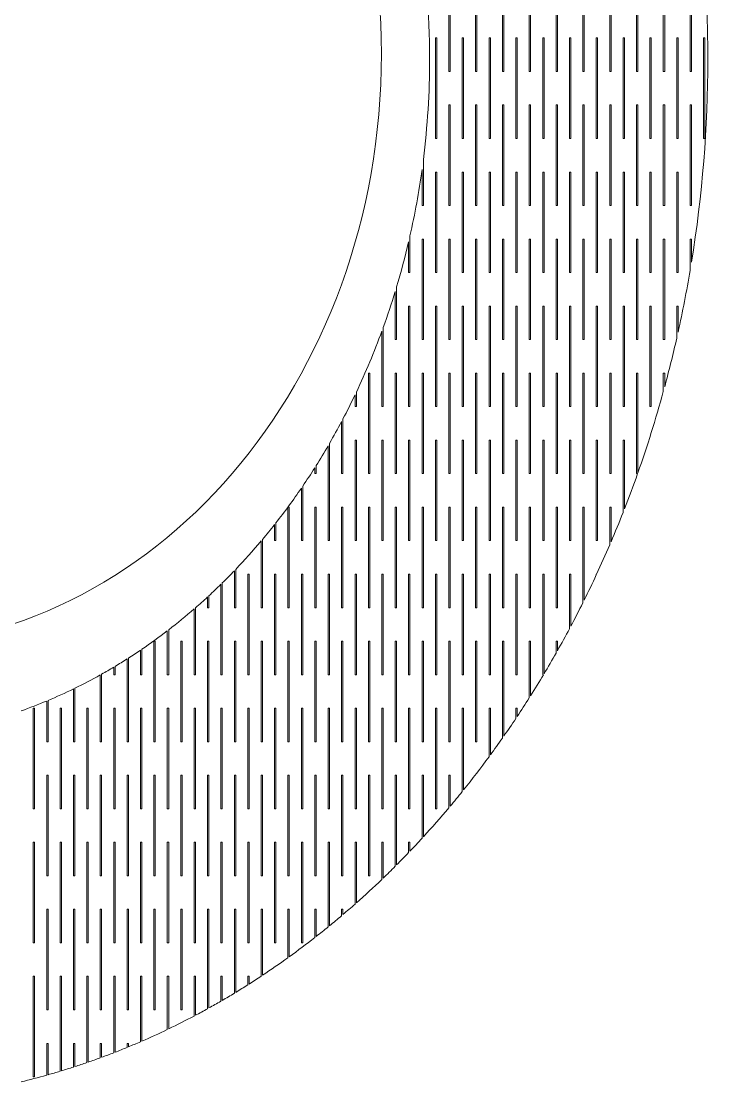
# Model space of a CAD drawing. Header units: millimetres. Extents: x 13 to 655, y 20 to 1205.
# Drawn here: x 450.5 to 655.3, y 588.8 to 905.3 of the extents above; entities that cross this region are included whole.
import ezdxf

# ---------------------------------------------------------------- set-up
doc = ezdxf.new("R2010")
doc.units = ezdxf.units.MM
doc.header["$MEASUREMENT"] = 0
doc.layers.get('0').update_dxf_attribs({"lineweight": 0})

msp = doc.modelspace()

# ---------------------------------------------------------------- linework, layer by layer
at = {"color": 5, "lineweight": 0, "true_color": 0x0000ff}
for p, q in [((578.07, 920.25), (578.07, 890.25)), ((578.47, 890.25), (578.47, 920.25)), ((586.07, 920.25), (586.07, 890.25)), ((586.47, 890.25), (586.47, 920.25)), ((594.07, 920.25), (594.07, 890.25)), ((594.47, 890.25), (594.47, 920.25)), ((602.07, 920.25), (602.07, 890.25)), ((602.47, 890.25), (602.47, 920.25)), ((610.07, 920.25), (610.07, 890.25)), ((610.47, 890.25), (610.47, 920.25)), ((618.07, 920.25), (618.07, 890.25)), ((618.47, 890.25), (618.47, 920.25)), ((626.07, 920.25), (626.07, 890.25)), ((626.47, 890.25), (626.47, 920.25)), ((634.07, 920.25), (634.07, 890.25)), ((634.47, 890.25), (634.47, 920.25)), ((642.07, 920.25), (642.07, 890.25)), ((642.47, 890.25), (642.47, 920.25)), ((650.07, 920.25), (650.07, 890.25)), ((650.47, 890.25), (650.47, 920.25)), ((574.07, 900.25), (574.47, 900.25)), ((574.07, 900.25), (574.07, 870.25)), ((574.47, 870.25), (574.47, 900.25)), ((582.07, 900.25), (582.07, 870.25)), ((582.07, 900.25), (582.47, 900.25)), ((582.47, 870.25), (582.47, 900.25)), ((590.07, 900.25), (590.07, 870.25)), ((590.07, 900.25), (590.47, 900.25)), ((590.47, 870.25), (590.47, 900.25)), ((598.07, 900.25), (598.07, 870.25)), ((598.07, 900.25), (598.47, 900.25)), ((598.47, 870.25), (598.47, 900.25)), ((606.07, 900.25), (606.07, 870.25)), ((606.07, 900.25), (606.47, 900.25)), ((606.47, 870.25), (606.47, 900.25)), ((614.07, 900.25), (614.07, 870.25)), ((614.07, 900.25), (614.47, 900.25)), ((614.47, 870.25), (614.47, 900.25)), ((622.07, 900.25), (622.07, 870.25)), ((622.07, 900.25), (622.47, 900.25)), ((622.47, 870.25), (622.47, 900.25)), ((630.07, 900.25), (630.07, 870.25)), ((630.07, 900.25), (630.47, 900.25)), ((630.47, 870.25), (630.47, 900.25)), ((638.07, 900.25), (638.07, 870.25)), ((638.07, 900.25), (638.47, 900.25)), ((638.47, 870.25), (638.47, 900.25)), ((646.07, 900.25), (646.07, 870.25)), ((646.07, 900.25), (646.47, 900.25)), ((646.47, 870.25), (646.47, 900.25)), ((654.07, 900.25), (654.47, 900.25)), ((654.07, 900.25), (654.07, 870.25)), ((654.47, 870.25), (654.47, 900.25)), ((578.47, 890.25), (578.07, 890.25)), ((586.47, 890.25), (586.07, 890.25)), ((594.47, 890.25), (594.07, 890.25)), ((602.47, 890.25), (602.07, 890.25)), ((610.47, 890.25), (610.07, 890.25)), ((618.47, 890.25), (618.07, 890.25)), ((626.47, 890.25), (626.07, 890.25)), ((634.47, 890.25), (634.07, 890.25)), ((642.47, 890.25), (642.07, 890.25)), ((650.47, 890.25), (650.07, 890.25)), ((578.07, 880.25), (578.07, 850.25)), ((578.07, 880.25), (578.47, 880.25)), ((578.47, 850.25), (578.47, 880.25)), ((586.07, 880.25), (586.07, 850.25)), ((586.07, 880.25), (586.47, 880.25)), ((586.47, 850.25), (586.47, 880.25)), ((594.07, 880.25), (594.07, 850.25)), ((594.07, 880.25), (594.47, 880.25)), ((594.47, 850.25), (594.47, 880.25)), ((602.07, 880.25), (602.07, 850.25)), ((602.07, 880.25), (602.47, 880.25)), ((602.47, 850.25), (602.47, 880.25)), ((610.07, 880.25), (610.07, 850.25)), ((610.07, 880.25), (610.47, 880.25)), ((610.47, 850.25), (610.47, 880.25)), ((618.07, 880.25), (618.07, 850.25)), ((618.07, 880.25), (618.47, 880.25)), ((618.47, 850.25), (618.47, 880.25)), ((626.07, 880.25), (626.07, 850.25)), ((626.07, 880.25), (626.47, 880.25)), ((626.47, 850.25), (626.47, 880.25)), ((634.07, 880.25), (634.07, 850.25)), ((634.07, 880.25), (634.47, 880.25)), ((634.47, 850.25), (634.47, 880.25)), ((642.07, 880.25), (642.07, 850.25)), ((642.07, 880.25), (642.47, 880.25)), ((642.47, 850.25), (642.47, 880.25)), ((650.07, 880.25), (650.47, 880.25)), ((650.07, 880.25), (650.07, 850.25)), ((650.47, 850.25), (650.47, 880.25)), ((574.47, 870.25), (574.07, 870.25)), ((582.47, 870.25), (582.07, 870.25)), ((590.47, 870.25), (590.07, 870.25)), ((598.47, 870.25), (598.07, 870.25)), ((606.47, 870.25), (606.07, 870.25)), ((614.47, 870.25), (614.07, 870.25)), ((622.47, 870.25), (622.07, 870.25)), ((630.47, 870.25), (630.07, 870.25)), ((638.47, 870.25), (638.07, 870.25)), ((646.47, 870.25), (646.07, 870.25)), ((654.47, 870.25), (654.07, 870.25)), ((570.47, 850.25), (570.47, 863.99)), ((570.07, 860.96), (570.07, 850.25)), ((574.07, 860.25), (574.47, 860.25)), ((574.07, 860.25), (574.07, 830.25)), ((574.47, 830.25), (574.47, 860.25)), ((582.07, 860.25), (582.07, 830.25)), ((582.07, 860.25), (582.47, 860.25)), ((582.47, 830.25), (582.47, 860.25)), ((590.07, 860.25), (590.07, 830.25)), ((590.07, 860.25), (590.47, 860.25)), ((590.47, 830.25), (590.47, 860.25)), ((598.07, 860.25), (598.07, 830.25)), ((598.07, 860.25), (598.47, 860.25)), ((598.47, 830.25), (598.47, 860.25)), ((606.07, 860.25), (606.07, 830.25)), ((606.07, 860.25), (606.47, 860.25)), ((606.47, 830.25), (606.47, 860.25)), ((614.07, 860.25), (614.07, 830.25)), ((614.07, 860.25), (614.47, 860.25)), ((614.47, 830.25), (614.47, 860.25)), ((622.07, 860.25), (622.07, 830.25)), ((622.07, 860.25), (622.47, 860.25)), ((622.47, 830.25), (622.47, 860.25)), ((630.07, 860.25), (630.07, 830.25)), ((630.07, 860.25), (630.47, 860.25)), ((630.47, 830.25), (630.47, 860.25)), ((638.07, 860.25), (638.07, 830.25)), ((638.07, 860.25), (638.47, 860.25)), ((638.47, 830.25), (638.47, 860.25)), ((646.07, 860.25), (646.07, 830.25)), ((646.07, 860.25), (646.47, 860.25)), ((646.47, 830.25), (646.47, 860.25)), ((570.47, 850.25), (570.07, 850.25)), ((578.47, 850.25), (578.07, 850.25)), ((586.47, 850.25), (586.07, 850.25)), ((594.47, 850.25), (594.07, 850.25)), ((602.47, 850.25), (602.07, 850.25)), ((610.47, 850.25), (610.07, 850.25)), ((618.47, 850.25), (618.07, 850.25)), ((626.47, 850.25), (626.07, 850.25)), ((634.47, 850.25), (634.07, 850.25)), ((642.47, 850.25), (642.07, 850.25)), ((650.47, 850.25), (650.07, 850.25)), ((566.07, 839.45), (566.07, 830.25)), ((566.47, 830.25), (566.47, 841.19)), ((570.07, 840.25), (570.07, 810.25)), ((570.07, 840.25), (570.47, 840.25)), ((570.47, 810.25), (570.47, 840.25)), ((578.07, 840.25), (578.07, 810.25)), ((578.07, 840.25), (578.47, 840.25)), ((578.47, 810.25), (578.47, 840.25)), ((586.07, 840.25), (586.07, 810.25)), ((586.07, 840.25), (586.47, 840.25)), ((586.47, 810.25), (586.47, 840.25)), ((594.07, 840.25), (594.07, 810.25)), ((594.07, 840.25), (594.47, 840.25)), ((594.47, 810.25), (594.47, 840.25)), ((602.07, 840.25), (602.07, 810.25)), ((602.07, 840.25), (602.47, 840.25)), ((602.47, 810.25), (602.47, 840.25)), ((610.07, 840.25), (610.07, 810.25)), ((610.07, 840.25), (610.47, 840.25)), ((610.47, 810.25), (610.47, 840.25)), ((618.07, 840.25), (618.07, 810.25)), ((618.07, 840.25), (618.47, 840.25)), ((618.47, 810.25), (618.47, 840.25)), ((626.07, 840.25), (626.07, 810.25)), ((626.07, 840.25), (626.47, 840.25)), ((626.47, 810.25), (626.47, 840.25)), ((634.07, 840.25), (634.07, 810.25)), ((634.07, 840.25), (634.47, 840.25)), ((634.47, 810.25), (634.47, 840.25)), ((642.07, 840.25), (642.47, 840.25)), ((642.07, 840.25), (642.07, 810.25)), ((642.47, 810.25), (642.47, 840.25)), ((650.07, 840.25), (650.47, 840.25)), ((650.07, 840.25), (650.07, 830.9)), ((650.47, 833.32), (650.47, 840.25)), ((566.47, 830.25), (566.07, 830.25)), ((574.47, 830.25), (574.07, 830.25)), ((582.47, 830.25), (582.07, 830.25)), ((590.47, 830.25), (590.07, 830.25)), ((598.47, 830.25), (598.07, 830.25)), ((606.47, 830.25), (606.07, 830.25)), ((614.47, 830.25), (614.07, 830.25)), ((622.47, 830.25), (622.07, 830.25)), ((630.47, 830.25), (630.07, 830.25)), ((638.47, 830.25), (638.07, 830.25)), ((646.47, 830.25), (646.07, 830.25)), ((562.07, 824.63), (562.07, 810.25)), ((562.47, 810.25), (562.47, 825.95)), ((566.07, 820.25), (566.47, 820.25)), ((566.07, 820.25), (566.07, 790.25)), ((566.47, 790.25), (566.47, 820.25)), ((574.07, 820.25), (574.07, 790.25)), ((574.07, 820.25), (574.47, 820.25)), ((574.47, 790.25), (574.47, 820.25)), ((582.07, 820.25), (582.07, 790.25)), ((582.07, 820.25), (582.47, 820.25)), ((582.47, 790.25), (582.47, 820.25)), ((590.07, 820.25), (590.07, 790.25)), ((590.07, 820.25), (590.47, 820.25)), ((590.47, 790.25), (590.47, 820.25)), ((598.07, 820.25), (598.07, 790.25)), ((598.07, 820.25), (598.47, 820.25)), ((598.47, 790.25), (598.47, 820.25)), ((606.07, 820.25), (606.07, 790.25)), ((606.07, 820.25), (606.47, 820.25)), ((606.47, 790.25), (606.47, 820.25)), ((614.07, 820.25), (614.07, 790.25)), ((614.07, 820.25), (614.47, 820.25)), ((614.47, 790.25), (614.47, 820.25)), ((622.07, 820.25), (622.07, 790.25)), ((622.07, 820.25), (622.47, 820.25)), ((622.47, 790.25), (622.47, 820.25)), ((630.07, 820.25), (630.07, 790.25)), ((630.07, 820.25), (630.47, 820.25)), ((630.47, 790.25), (630.47, 820.25)), ((638.07, 820.25), (638.07, 790.25)), ((638.07, 820.25), (638.47, 820.25)), ((638.47, 790.25), (638.47, 820.25)), ((646.07, 820.25), (646.47, 820.25)), ((646.07, 820.25), (646.07, 810.67)), ((646.47, 812.45), (646.47, 820.25)), ((558.47, 790.25), (558.47, 813.83)), ((558.07, 812.73), (558.07, 790.25)), ((562.47, 810.25), (562.07, 810.25)), ((570.47, 810.25), (570.07, 810.25)), ((578.47, 810.25), (578.07, 810.25)), ((586.47, 810.25), (586.07, 810.25)), ((594.47, 810.25), (594.07, 810.25)), ((602.47, 810.25), (602.07, 810.25)), ((610.47, 810.25), (610.07, 810.25)), ((618.47, 810.25), (618.07, 810.25)), ((626.47, 810.25), (626.07, 810.25)), ((634.47, 810.25), (634.07, 810.25)), ((642.47, 810.25), (642.07, 810.25)), ((554.07, 800.25), (554.47, 800.25)), ((554.07, 800.25), (554.07, 770.25)), ((554.47, 770.25), (554.47, 800.25)), ((562.07, 800.25), (562.47, 800.25)), ((562.07, 800.25), (562.07, 770.25)), ((562.47, 770.25), (562.47, 800.25)), ((570.07, 800.25), (570.07, 770.25)), ((570.07, 800.25), (570.47, 800.25)), ((570.47, 770.25), (570.47, 800.25)), ((578.07, 800.25), (578.07, 770.25)), ((578.07, 800.25), (578.47, 800.25)), ((578.47, 770.25), (578.47, 800.25)), ((586.07, 800.25), (586.07, 770.25)), ((586.07, 800.25), (586.47, 800.25)), ((586.47, 770.25), (586.47, 800.25)), ((594.07, 800.25), (594.07, 770.25)), ((594.07, 800.25), (594.47, 800.25)), ((594.47, 770.25), (594.47, 800.25)), ((602.07, 800.25), (602.07, 770.25)), ((602.07, 800.25), (602.47, 800.25)), ((602.47, 770.25), (602.47, 800.25)), ((610.07, 800.25), (610.07, 770.25)), ((610.07, 800.25), (610.47, 800.25)), ((610.47, 770.25), (610.47, 800.25)), ((618.07, 800.25), (618.07, 770.25)), ((618.07, 800.25), (618.47, 800.25)), ((618.47, 770.25), (618.47, 800.25)), ((626.07, 800.25), (626.47, 800.25)), ((626.07, 800.25), (626.07, 770.25)), ((626.47, 770.25), (626.47, 800.25)), ((634.07, 800.25), (634.47, 800.25)), ((634.07, 800.25), (634.07, 770.25)), ((634.47, 770.46), (634.47, 800.25)), ((642.07, 800.25), (642.47, 800.25)), ((642.07, 800.25), (642.07, 794.71)), ((642.47, 796.18), (642.47, 800.25)), ((550.47, 790.25), (550.47, 794.58)), ((550.07, 793.74), (550.07, 790.25)), ((550.47, 790.25), (550.07, 790.25)), ((558.47, 790.25), (558.07, 790.25)), ((566.47, 790.25), (566.07, 790.25)), ((574.47, 790.25), (574.07, 790.25)), ((582.47, 790.25), (582.07, 790.25)), ((590.47, 790.25), (590.07, 790.25)), ((598.47, 790.25), (598.07, 790.25)), ((606.47, 790.25), (606.07, 790.25)), ((614.47, 790.25), (614.07, 790.25)), ((622.47, 790.25), (622.07, 790.25)), ((630.47, 790.25), (630.07, 790.25)), ((638.47, 790.25), (638.07, 790.25)), ((546.07, 785.8), (546.07, 770.25)), ((546.47, 770.25), (546.47, 786.56)), ((542.07, 778.59), (542.07, 750.25)), ((542.47, 750.25), (542.47, 779.29)), ((550.07, 780.25), (550.47, 780.25)), ((550.07, 780.25), (550.07, 750.25)), ((550.47, 750.25), (550.47, 780.25)), ((558.07, 780.25), (558.47, 780.25)), ((558.07, 780.25), (558.07, 750.25)), ((558.47, 750.25), (558.47, 780.25)), ((566.07, 780.25), (566.47, 780.25)), ((566.07, 780.25), (566.07, 750.25)), ((566.47, 750.25), (566.47, 780.25)), ((574.07, 780.25), (574.07, 750.25)), ((574.07, 780.25), (574.47, 780.25)), ((574.47, 750.25), (574.47, 780.25)), ((582.07, 780.25), (582.07, 750.25)), ((582.07, 780.25), (582.47, 780.25)), ((582.47, 750.25), (582.47, 780.25)), ((590.07, 780.25), (590.07, 750.25)), ((590.07, 780.25), (590.47, 780.25)), ((590.47, 750.25), (590.47, 780.25)), ((598.07, 780.25), (598.07, 750.25)), ((598.07, 780.25), (598.47, 780.25)), ((598.47, 750.25), (598.47, 780.25)), ((606.07, 780.25), (606.07, 750.25)), ((606.07, 780.25), (606.47, 780.25)), ((606.47, 750.25), (606.47, 780.25)), ((614.07, 780.25), (614.07, 750.25)), ((614.07, 780.25), (614.47, 780.25)), ((614.47, 750.25), (614.47, 780.25)), ((622.07, 780.25), (622.07, 750.25)), ((622.07, 780.25), (622.47, 780.25)), ((622.47, 750.25), (622.47, 780.25)), ((630.07, 780.25), (630.47, 780.25)), ((630.07, 780.25), (630.07, 758.68)), ((630.47, 759.7), (630.47, 780.25)), ((538.47, 770.25), (538.47, 772.64)), ((538.07, 772), (538.07, 770.25)), ((538.47, 770.25), (538.07, 770.25)), ((546.47, 770.25), (546.07, 770.25)), ((554.47, 770.25), (554.07, 770.25)), ((562.47, 770.25), (562.07, 770.25)), ((570.47, 770.25), (570.07, 770.25)), ((578.47, 770.25), (578.07, 770.25)), ((586.47, 770.25), (586.07, 770.25)), ((594.47, 770.25), (594.07, 770.25)), ((602.47, 770.25), (602.07, 770.25)), ((610.47, 770.25), (610.07, 770.25)), ((618.47, 770.25), (618.07, 770.25)), ((626.47, 770.25), (626.07, 770.25)), ((634.4, 770.25), (634.07, 770.25)), ((534.07, 765.92), (534.07, 750.25)), ((534.47, 750.25), (534.47, 766.51)), ((530.07, 760.25), (530.47, 760.25)), ((530.07, 760.25), (530.07, 730.25)), ((530.47, 730.25), (530.47, 760.25)), ((538.07, 760.25), (538.47, 760.25)), ((538.07, 760.25), (538.07, 730.25)), ((538.47, 730.25), (538.47, 760.25)), ((546.07, 760.25), (546.47, 760.25)), ((546.07, 760.25), (546.07, 730.25)), ((546.47, 730.25), (546.47, 760.25)), ((554.07, 760.25), (554.47, 760.25)), ((554.07, 760.25), (554.07, 730.25)), ((554.47, 730.25), (554.47, 760.25)), ((562.07, 760.25), (562.47, 760.25)), ((562.07, 760.25), (562.07, 730.25)), ((562.47, 730.25), (562.47, 760.25)), ((570.07, 760.25), (570.07, 730.25)), ((570.07, 760.25), (570.47, 760.25)), ((570.47, 730.25), (570.47, 760.25)), ((578.07, 760.25), (578.07, 730.25)), ((578.07, 760.25), (578.47, 760.25)), ((578.47, 730.25), (578.47, 760.25)), ((586.07, 760.25), (586.07, 730.25)), ((586.07, 760.25), (586.47, 760.25)), ((586.47, 730.25), (586.47, 760.25)), ((594.07, 760.25), (594.07, 730.25)), ((594.07, 760.25), (594.47, 760.25)), ((594.47, 730.25), (594.47, 760.25)), ((602.07, 760.25), (602.47, 760.25)), ((602.07, 760.25), (602.07, 730.25)), ((602.47, 730.25), (602.47, 760.25)), ((610.07, 760.25), (610.47, 760.25)), ((610.07, 760.25), (610.07, 730.25)), ((610.47, 730.25), (610.47, 760.25)), ((618.07, 760.25), (618.47, 760.25)), ((618.07, 760.25), (618.07, 731.73)), ((618.47, 732.54), (618.47, 760.25)), ((626.07, 760.25), (626.47, 760.25)), ((626.07, 760.25), (626.07, 748.98)), ((626.47, 749.91), (626.47, 760.25)), ((526.07, 755.04), (526.07, 750.25)), ((526.47, 750.25), (526.47, 755.55)), ((522.07, 750.15), (522.07, 730.25)), ((522.47, 730.25), (522.47, 750.62)), ((526.47, 750.25), (526.07, 750.25)), ((534.47, 750.25), (534.07, 750.25)), ((542.47, 750.25), (542.07, 750.25)), ((550.47, 750.25), (550.07, 750.25)), ((558.47, 750.25), (558.07, 750.25)), ((566.47, 750.25), (566.07, 750.25)), ((574.47, 750.25), (574.07, 750.25)), ((582.47, 750.25), (582.07, 750.25)), ((590.47, 750.25), (590.07, 750.25)), ((598.47, 750.25), (598.07, 750.25)), ((606.47, 750.25), (606.07, 750.25)), ((614.47, 750.25), (614.07, 750.25)), ((622.47, 750.25), (622.07, 750.25)), ((514.07, 741.27), (514.07, 730.25)), ((514.47, 730.25), (514.47, 741.68)), ((510.47, 710.25), (510.47, 737.62)), ((518.07, 740.25), (518.47, 740.25)), ((518.07, 740.25), (518.07, 710.25)), ((518.47, 710.25), (518.47, 740.25)), ((526.07, 740.25), (526.47, 740.25)), ((526.07, 740.25), (526.07, 710.25)), ((526.47, 710.25), (526.47, 740.25)), ((534.07, 740.25), (534.47, 740.25)), ((534.07, 740.25), (534.07, 710.25)), ((534.47, 710.25), (534.47, 740.25)), ((542.07, 740.25), (542.47, 740.25)), ((542.07, 740.25), (542.07, 710.25)), ((542.47, 710.25), (542.47, 740.25)), ((550.07, 740.25), (550.47, 740.25)), ((550.07, 740.25), (550.07, 710.25)), ((550.47, 710.25), (550.47, 740.25)), ((558.07, 740.25), (558.47, 740.25)), ((558.07, 740.25), (558.07, 710.25)), ((558.47, 710.25), (558.47, 740.25)), ((566.07, 740.25), (566.47, 740.25)), ((566.07, 740.25), (566.07, 710.25)), ((566.47, 710.25), (566.47, 740.25)), ((574.07, 740.25), (574.07, 710.25)), ((574.07, 740.25), (574.47, 740.25)), ((574.47, 710.25), (574.47, 740.25)), ((582.07, 740.25), (582.07, 710.25)), ((582.07, 740.25), (582.47, 740.25)), ((582.47, 710.25), (582.47, 740.25)), ((590.07, 740.25), (590.07, 710.25)), ((590.07, 740.25), (590.47, 740.25)), ((590.47, 710.25), (590.47, 740.25)), ((598.07, 740.25), (598.07, 710.25)), ((598.07, 740.25), (598.47, 740.25)), ((598.47, 710.25), (598.47, 740.25)), ((606.07, 740.25), (606.47, 740.25)), ((606.07, 740.25), (606.07, 710.25)), ((606.47, 710.5), (606.47, 740.25)), ((614.07, 740.25), (614.47, 740.25)), ((614.07, 740.25), (614.07, 723.98)), ((614.47, 724.73), (614.47, 740.25)), ((622.07, 740.25), (622.07, 740.04)), ((622.07, 740.25), (622.17, 740.25)), ((510.07, 737.23), (510.07, 710.25)), ((506.07, 733.44), (506.07, 730.25)), ((506.47, 730.25), (506.47, 733.81)), ((502.07, 729.87), (502.07, 710.25)), ((502.47, 710.25), (502.47, 730.21)), ((506.47, 730.25), (506.07, 730.25)), ((514.47, 730.25), (514.07, 730.25)), ((522.47, 730.25), (522.07, 730.25)), ((530.47, 730.25), (530.07, 730.25)), ((538.47, 730.25), (538.07, 730.25)), ((546.47, 730.25), (546.07, 730.25)), ((554.47, 730.25), (554.07, 730.25)), ((562.47, 730.25), (562.07, 730.25)), ((570.47, 730.25), (570.07, 730.25)), ((578.47, 730.25), (578.07, 730.25)), ((586.47, 730.25), (586.07, 730.25)), ((594.47, 730.25), (594.07, 730.25)), ((602.47, 730.25), (602.07, 730.25)), ((610.47, 730.25), (610.07, 730.25)), ((494.07, 723.35), (494.07, 710.25)), ((494.47, 710.25), (494.47, 723.66)), ((490.07, 720.25), (490.47, 720.25)), ((490.07, 720.25), (490.07, 690.25)), ((490.47, 690.25), (490.47, 720.25)), ((498.07, 720.25), (498.47, 720.25)), ((498.07, 720.25), (498.07, 690.25)), ((498.47, 690.25), (498.47, 720.25)), ((506.07, 720.25), (506.47, 720.25)), ((506.07, 720.25), (506.07, 690.25)), ((506.47, 690.25), (506.47, 720.25)), ((514.07, 720.25), (514.47, 720.25)), ((514.07, 720.25), (514.07, 690.25)), ((514.47, 690.25), (514.47, 720.25)), ((522.07, 720.25), (522.47, 720.25)), ((522.07, 720.25), (522.07, 690.25)), ((522.47, 690.25), (522.47, 720.25)), ((530.07, 720.25), (530.47, 720.25)), ((530.07, 720.25), (530.07, 690.25)), ((530.47, 690.25), (530.47, 720.25)), ((538.07, 720.25), (538.47, 720.25)), ((538.07, 720.25), (538.07, 690.25)), ((538.47, 690.25), (538.47, 720.25)), ((546.07, 720.25), (546.47, 720.25)), ((546.07, 720.25), (546.07, 690.25)), ((546.47, 690.25), (546.47, 720.25)), ((554.07, 720.25), (554.47, 720.25)), ((554.07, 720.25), (554.07, 690.25)), ((554.47, 690.25), (554.47, 720.25)), ((562.07, 720.25), (562.47, 720.25)), ((562.07, 720.25), (562.07, 690.25)), ((562.47, 690.25), (562.47, 720.25)), ((570.07, 720.25), (570.07, 690.25)), ((570.07, 720.25), (570.47, 720.25)), ((570.47, 690.25), (570.47, 720.25)), ((578.07, 720.25), (578.47, 720.25)), ((578.07, 720.25), (578.07, 690.25)), ((578.47, 690.25), (578.47, 720.25)), ((586.07, 720.25), (586.47, 720.25)), ((586.07, 720.25), (586.07, 690.25)), ((586.47, 690.25), (586.47, 720.25)), ((594.07, 720.25), (594.47, 720.25)), ((594.07, 720.25), (594.07, 691.34)), ((594.47, 691.91), (594.47, 720.25)), ((602.07, 720.25), (602.47, 720.25)), ((602.07, 720.25), (602.07, 703.35)), ((602.47, 703.98), (602.47, 720.25)), ((610.07, 720.25), (610.47, 720.25)), ((610.07, 720.25), (610.07, 716.7)), ((610.47, 717.41), (610.47, 720.25)), ((486.07, 717.58), (486.07, 710.25)), ((486.47, 710.25), (486.47, 717.85)), ((478.07, 712.49), (478.07, 710.25)), ((478.47, 710.25), (478.47, 712.73)), ((482.07, 714.96), (482.07, 690.25)), ((482.47, 690.25), (482.47, 715.21)), ((474.07, 710.18), (474.07, 690.25)), ((474.47, 690.25), (474.47, 710.41)), ((478.47, 710.25), (478.07, 710.25)), ((486.47, 710.25), (486.07, 710.25)), ((494.47, 710.25), (494.07, 710.25)), ((502.47, 710.25), (502.07, 710.25)), ((510.47, 710.25), (510.07, 710.25)), ((518.47, 710.25), (518.07, 710.25)), ((526.47, 710.25), (526.07, 710.25)), ((534.47, 710.25), (534.07, 710.25)), ((542.47, 710.25), (542.07, 710.25)), ((550.47, 710.25), (550.07, 710.25)), ((558.47, 710.25), (558.07, 710.25)), ((566.47, 710.25), (566.07, 710.25)), ((574.47, 710.25), (574.07, 710.25)), ((582.47, 710.25), (582.07, 710.25)), ((590.47, 710.25), (590.07, 710.25)), ((598.47, 710.25), (598.07, 710.25)), ((606.32, 710.25), (606.07, 710.25)), ((466.07, 706.01), (466.07, 690.25)), ((466.47, 690.25), (466.47, 706.21)), ((458.47, 690.25), (458.47, 702.57)), ((454.07, 700.25), (454.47, 700.25)), ((454.07, 700.25), (454.07, 670.25)), ((454.47, 670.25), (454.47, 700.25)), ((458.07, 702.4), (458.07, 690.25)), ((462.07, 700.25), (462.47, 700.25)), ((462.07, 700.25), (462.07, 670.25)), ((462.47, 670.25), (462.47, 700.25)), ((470.07, 700.25), (470.47, 700.25)), ((470.07, 700.25), (470.07, 670.25)), ((470.47, 670.25), (470.47, 700.25)), ((478.07, 700.25), (478.47, 700.25)), ((478.07, 700.25), (478.07, 670.25)), ((478.47, 670.25), (478.47, 700.25)), ((486.07, 700.25), (486.47, 700.25)), ((486.07, 700.25), (486.07, 670.25)), ((486.47, 670.25), (486.47, 700.25)), ((494.07, 700.25), (494.47, 700.25)), ((494.07, 700.25), (494.07, 670.25)), ((494.47, 670.25), (494.47, 700.25)), ((502.07, 700.25), (502.47, 700.25)), ((502.07, 700.25), (502.07, 670.25)), ((502.47, 670.25), (502.47, 700.25)), ((510.07, 700.25), (510.47, 700.25)), ((510.07, 700.25), (510.07, 670.25)), ((510.47, 670.25), (510.47, 700.25)), ((518.07, 700.25), (518.47, 700.25)), ((518.07, 700.25), (518.07, 670.25)), ((518.47, 670.25), (518.47, 700.25)), ((526.07, 700.25), (526.47, 700.25)), ((526.07, 700.25), (526.07, 670.25)), ((526.47, 670.25), (526.47, 700.25)), ((534.07, 700.25), (534.47, 700.25)), ((534.07, 700.25), (534.07, 670.25)), ((534.47, 670.25), (534.47, 700.25)), ((542.07, 700.25), (542.47, 700.25)), ((542.07, 700.25), (542.07, 670.25)), ((542.47, 670.25), (542.47, 700.25)), ((550.07, 700.25), (550.47, 700.25)), ((550.07, 700.25), (550.07, 670.25)), ((550.47, 670.25), (550.47, 700.25)), ((558.07, 700.25), (558.47, 700.25)), ((558.07, 700.25), (558.07, 670.25)), ((558.47, 670.25), (558.47, 700.25)), ((566.07, 700.25), (566.47, 700.25)), ((566.07, 700.25), (566.07, 670.25)), ((566.47, 670.25), (566.47, 700.25)), ((574.07, 700.25), (574.07, 670.25)), ((574.07, 700.25), (574.47, 700.25)), ((574.47, 670.25), (574.47, 700.25)), ((582.07, 700.25), (582.47, 700.25)), ((582.07, 700.25), (582.07, 675.39)), ((582.47, 675.88), (582.47, 700.25)), ((590.07, 700.25), (590.47, 700.25)), ((590.07, 700.25), (590.07, 685.77)), ((590.47, 686.32), (590.47, 700.25)), ((598.07, 700.25), (598.47, 700.25)), ((598.07, 700.25), (598.07, 697.19)), ((598.47, 697.79), (598.47, 700.25)), ((458.47, 690.25), (458.07, 690.25)), ((466.47, 690.25), (466.07, 690.25)), ((474.47, 690.25), (474.07, 690.25)), ((482.47, 690.25), (482.07, 690.25)), ((490.47, 690.25), (490.07, 690.25)), ((498.47, 690.25), (498.07, 690.25)), ((506.47, 690.25), (506.07, 690.25)), ((514.47, 690.25), (514.07, 690.25)), ((522.47, 690.25), (522.07, 690.25)), ((530.47, 690.25), (530.07, 690.25)), ((538.47, 690.25), (538.07, 690.25)), ((546.47, 690.25), (546.07, 690.25)), ((554.47, 690.25), (554.07, 690.25)), ((562.47, 690.25), (562.07, 690.25)), ((570.47, 690.25), (570.07, 690.25)), ((578.47, 690.25), (578.07, 690.25)), ((586.47, 690.25), (586.07, 690.25)), ((458.07, 680.25), (458.07, 650.25)), ((458.07, 680.25), (458.47, 680.25)), ((458.47, 650.25), (458.47, 680.25)), ((466.07, 680.25), (466.07, 650.25)), ((466.07, 680.25), (466.47, 680.25)), ((466.47, 650.25), (466.47, 680.25)), ((474.07, 680.25), (474.07, 650.25)), ((474.07, 680.25), (474.47, 680.25)), ((474.47, 650.25), (474.47, 680.25)), ((482.07, 680.25), (482.07, 650.25)), ((482.07, 680.25), (482.47, 680.25)), ((482.47, 650.25), (482.47, 680.25)), ((490.07, 680.25), (490.07, 650.25)), ((490.07, 680.25), (490.47, 680.25)), ((490.47, 650.25), (490.47, 680.25)), ((498.07, 680.25), (498.07, 650.25)), ((498.07, 680.25), (498.47, 680.25)), ((498.47, 650.25), (498.47, 680.25)), ((506.07, 680.25), (506.07, 650.25)), ((506.07, 680.25), (506.47, 680.25)), ((506.47, 650.25), (506.47, 680.25)), ((514.07, 680.25), (514.07, 650.25)), ((514.07, 680.25), (514.47, 680.25)), ((514.47, 650.25), (514.47, 680.25)), ((522.07, 680.25), (522.07, 650.25)), ((522.07, 680.25), (522.47, 680.25)), ((522.47, 650.25), (522.47, 680.25)), ((530.07, 680.25), (530.07, 650.25)), ((530.07, 680.25), (530.47, 680.25)), ((530.47, 650.25), (530.47, 680.25)), ((538.07, 680.25), (538.47, 680.25)), ((538.07, 680.25), (538.07, 650.25)), ((538.47, 650.25), (538.47, 680.25)), ((546.07, 680.25), (546.47, 680.25)), ((546.07, 680.25), (546.07, 650.25)), ((546.47, 650.25), (546.47, 680.25)), ((554.07, 680.25), (554.47, 680.25)), ((554.07, 680.25), (554.07, 650.25)), ((554.47, 650.25), (554.47, 680.25)), ((562.07, 680.25), (562.47, 680.25)), ((562.07, 680.25), (562.07, 653.1)), ((562.47, 653.5), (562.47, 680.25)), ((570.07, 680.25), (570.47, 680.25)), ((570.07, 680.25), (570.07, 661.45)), ((570.47, 661.88), (570.47, 680.25)), ((578.07, 680.25), (578.47, 680.25)), ((578.07, 680.25), (578.07, 670.54)), ((578.47, 671.01), (578.47, 680.25)), ((454.47, 670.25), (454.07, 670.25)), ((462.47, 670.25), (462.07, 670.25)), ((470.47, 670.25), (470.07, 670.25)), ((478.47, 670.25), (478.07, 670.25)), ((486.47, 670.25), (486.07, 670.25)), ((494.47, 670.25), (494.07, 670.25)), ((502.47, 670.25), (502.07, 670.25)), ((510.47, 670.25), (510.07, 670.25)), ((518.47, 670.25), (518.07, 670.25)), ((526.47, 670.25), (526.07, 670.25)), ((534.47, 670.25), (534.07, 670.25)), ((542.47, 670.25), (542.07, 670.25)), ((550.47, 670.25), (550.07, 670.25)), ((558.47, 670.25), (558.07, 670.25)), ((566.47, 670.25), (566.07, 670.25)), ((574.47, 670.25), (574.07, 670.25)), ((454.07, 660.25), (454.07, 630.25)), ((454.07, 660.25), (454.47, 660.25)), ((454.47, 630.25), (454.47, 660.25)), ((462.07, 660.25), (462.07, 630.25)), ((462.07, 660.25), (462.47, 660.25)), ((462.47, 630.25), (462.47, 660.25)), ((470.07, 660.25), (470.07, 630.25)), ((470.07, 660.25), (470.47, 660.25)), ((470.47, 630.25), (470.47, 660.25)), ((478.07, 660.25), (478.07, 630.25)), ((478.07, 660.25), (478.47, 660.25)), ((478.47, 630.25), (478.47, 660.25)), ((486.07, 660.25), (486.07, 630.25)), ((486.07, 660.25), (486.47, 660.25)), ((486.47, 630.25), (486.47, 660.25)), ((494.07, 660.25), (494.07, 630.25)), ((494.07, 660.25), (494.47, 660.25)), ((494.47, 630.25), (494.47, 660.25)), ((502.07, 660.25), (502.07, 630.25)), ((502.07, 660.25), (502.47, 660.25)), ((502.47, 630.25), (502.47, 660.25)), ((510.07, 660.25), (510.07, 630.25)), ((510.07, 660.25), (510.47, 660.25)), ((510.47, 630.25), (510.47, 660.25)), ((518.07, 660.25), (518.07, 630.25)), ((518.07, 660.25), (518.47, 660.25)), ((518.47, 630.25), (518.47, 660.25)), ((526.07, 660.25), (526.07, 630.25)), ((526.07, 660.25), (526.47, 660.25)), ((526.47, 630.25), (526.47, 660.25)), ((534.07, 660.25), (534.07, 630.25)), ((534.07, 660.25), (534.47, 660.25)), ((534.47, 630.25), (534.47, 660.25)), ((542.07, 660.25), (542.47, 660.25)), ((542.07, 660.25), (542.07, 635.01)), ((542.47, 635.33), (542.47, 660.25)), ((550.07, 660.25), (550.47, 660.25)), ((550.07, 660.25), (550.07, 641.8)), ((550.47, 642.16), (550.47, 660.25)), ((558.07, 660.25), (558.47, 660.25)), ((558.07, 660.25), (558.07, 649.18)), ((558.47, 649.56), (558.47, 660.25)), ((566.07, 660.25), (566.47, 660.25)), ((566.07, 660.25), (566.07, 657.18)), ((566.47, 657.6), (566.47, 660.25)), ((458.47, 650.25), (458.07, 650.25)), ((466.47, 650.25), (466.07, 650.25)), ((474.47, 650.25), (474.07, 650.25)), ((482.47, 650.25), (482.07, 650.25)), ((490.47, 650.25), (490.07, 650.25)), ((498.47, 650.25), (498.07, 650.25)), ((506.47, 650.25), (506.07, 650.25)), ((514.47, 650.25), (514.07, 650.25)), ((522.47, 650.25), (522.07, 650.25)), ((530.47, 650.25), (530.07, 650.25)), ((538.47, 650.25), (538.07, 650.25)), ((546.47, 650.25), (546.07, 650.25)), ((554.47, 650.25), (554.07, 650.25)), ((458.07, 640.25), (458.47, 640.25)), ((458.07, 640.25), (458.07, 610.25)), ((458.47, 610.25), (458.47, 640.25)), ((466.07, 640.25), (466.47, 640.25)), ((466.07, 640.25), (466.07, 610.25)), ((466.47, 610.25), (466.47, 640.25)), ((474.07, 640.25), (474.47, 640.25)), ((474.07, 640.25), (474.07, 610.25)), ((474.47, 610.25), (474.47, 640.25)), ((482.07, 640.25), (482.47, 640.25)), ((482.07, 640.25), (482.07, 610.25)), ((482.47, 610.25), (482.47, 640.25)), ((490.07, 640.25), (490.47, 640.25)), ((490.07, 640.25), (490.07, 610.25)), ((490.47, 610.25), (490.47, 640.25)), ((498.07, 640.25), (498.47, 640.25)), ((498.07, 640.25), (498.07, 610.25)), ((498.47, 610.25), (498.47, 640.25)), ((506.07, 640.25), (506.47, 640.25)), ((506.07, 640.25), (506.07, 610.58)), ((506.47, 610.8), (506.47, 640.25)), ((514.07, 640.25), (514.47, 640.25)), ((514.07, 640.25), (514.07, 615.22)), ((514.47, 615.46), (514.47, 640.25)), ((522.07, 640.25), (522.47, 640.25)), ((522.07, 640.25), (522.07, 620.29)), ((522.47, 620.55), (522.47, 640.25)), ((530.07, 640.25), (530.47, 640.25)), ((530.07, 640.25), (530.07, 625.81)), ((530.47, 626.1), (530.47, 640.25)), ((538.07, 640.25), (538.47, 640.25)), ((538.07, 640.25), (538.07, 631.81)), ((538.47, 632.13), (538.47, 640.25)), ((546.07, 640.25), (546.47, 640.25)), ((546.07, 640.25), (546.07, 638.33)), ((546.47, 638.68), (546.47, 640.25)), ((454.47, 630.25), (454.07, 630.25)), ((462.47, 630.25), (462.07, 630.25)), ((470.47, 630.25), (470.07, 630.25)), ((478.47, 630.25), (478.07, 630.25)), ((486.47, 630.25), (486.07, 630.25)), ((494.47, 630.25), (494.07, 630.25)), ((502.47, 630.25), (502.07, 630.25)), ((510.47, 630.25), (510.07, 630.25)), ((518.47, 630.25), (518.07, 630.25)), ((526.47, 630.25), (526.07, 630.25)), ((534.47, 630.25), (534.07, 630.25)), ((454.07, 620.25), (454.07, 590.25)), ((454.07, 620.25), (454.47, 620.25)), ((454.47, 590.25), (454.47, 620.25)), ((462.07, 620.25), (462.47, 620.25)), ((462.07, 620.25), (462.07, 591.93)), ((462.47, 592.05), (462.47, 620.25)), ((470.07, 620.25), (470.47, 620.25)), ((470.07, 620.25), (470.07, 594.51)), ((470.47, 594.65), (470.47, 620.25)), ((478.07, 620.25), (478.47, 620.25)), ((478.07, 620.25), (478.07, 597.44)), ((478.47, 597.59), (478.47, 620.25)), ((486.07, 620.25), (486.47, 620.25)), ((486.07, 620.25), (486.07, 600.72)), ((486.47, 600.9), (486.47, 620.25)), ((494.07, 620.25), (494.47, 620.25)), ((494.07, 620.25), (494.07, 604.37)), ((494.47, 604.57), (494.47, 620.25)), ((502.07, 620.25), (502.47, 620.25)), ((502.07, 620.25), (502.07, 608.41)), ((502.47, 608.62), (502.47, 620.25)), ((510.07, 620.25), (510.47, 620.25)), ((510.07, 620.25), (510.07, 612.84)), ((510.47, 613.08), (510.47, 620.25)), ((518.07, 620.25), (518.47, 620.25)), ((518.07, 620.25), (518.07, 617.7)), ((518.47, 617.95), (518.47, 620.25)), ((458.47, 610.25), (458.07, 610.25)), ((466.47, 610.25), (466.07, 610.25)), ((474.47, 610.25), (474.07, 610.25)), ((482.47, 610.25), (482.07, 610.25)), ((490.47, 610.25), (490.07, 610.25)), ((498.47, 610.25), (498.07, 610.25)), ((458.07, 600.25), (458.47, 600.25)), ((458.07, 600.25), (458.07, 590.76)), ((458.47, 590.88), (458.47, 600.25)), ((466.07, 600.25), (466.47, 600.25)), ((466.07, 600.25), (466.07, 593.18)), ((466.47, 593.31), (466.47, 600.25)), ((474.07, 600.25), (474.47, 600.25)), ((474.07, 600.25), (474.07, 595.93)), ((474.47, 596.08), (474.47, 600.25)), ((482.07, 600.25), (482.47, 600.25)), ((482.07, 600.25), (482.07, 599.03)), ((482.47, 599.2), (482.47, 600.25)), ((454.47, 590.25), (454.07, 590.25))]:
    msp.add_line(p, q, dxfattribs=at)
at = {"color": 1, "lineweight": 0, "true_color": 0xff0000}
msp.add_ellipse((405.94, 895.48), major_axis=(0, 177), ratio=0.858757, dxfattribs=at)
at = {"color": 5, "lineweight": 0, "true_color": 0x0000ff}
for points in [[(572.34, 893.91), (572.34, 921.44), (567.62, 948.68), (558.47, 973.98)], [(655.34, 893.91), (655.34, 902.47), (655.05, 911.03), (654.47, 919.57)], [(570.47, 863.99), (571.71, 873.92), (572.34, 883.91), (572.34, 893.91)], [(650.47, 833.32), (653.71, 853.27), (655.34, 873.56), (655.34, 893.91)], [(566.47, 841.19), (567.95, 847.73), (569.15, 854.32), (570.07, 860.96)], [(562.47, 825.95), (563.81, 830.41), (565.01, 834.92), (566.07, 839.45)], [(646.47, 812.45), (647.83, 818.57), (649.03, 824.72), (650.07, 830.9)], [(558.47, 813.83), (559.76, 817.4), (560.96, 821), (562.07, 824.63)], [(550.47, 794.58), (553.27, 800.52), (555.81, 806.57), (558.07, 812.73)], [(642.47, 796.18), (643.77, 800.98), (644.97, 805.81), (646.07, 810.67)], [(634.47, 770.46), (637.29, 778.45), (639.83, 786.54), (642.07, 794.71)], [(546.47, 786.56), (547.72, 788.93), (548.92, 791.32), (550.07, 793.74)], [(542.47, 779.29), (543.71, 781.43), (544.91, 783.61), (546.07, 785.8)], [(538.47, 772.64), (539.7, 774.6), (540.9, 776.59), (542.07, 778.59)], [(534.47, 766.51), (535.7, 768.32), (536.9, 770.15), (538.07, 772)], [(630.47, 759.7), (631.84, 763.2), (633.14, 766.71), (634.4, 770.25)], [(526.47, 755.55), (529.12, 758.93), (531.65, 762.38), (534.07, 765.92)], [(626.47, 749.91), (627.71, 752.82), (628.91, 755.74), (630.07, 758.68)], [(522.47, 750.62), (523.69, 752.08), (524.89, 753.55), (526.07, 755.04)], [(514.47, 741.68), (517.09, 744.43), (519.62, 747.25), (522.07, 750.15)], [(622.17, 740.25), (623.51, 743.14), (624.81, 746.05), (626.07, 748.98)], [(510.47, 737.62), (511.69, 738.82), (512.89, 740.04), (514.07, 741.27)], [(618.47, 732.54), (619.7, 735.02), (620.9, 737.52), (622.07, 740.04)], [(506.47, 733.81), (507.69, 734.93), (508.89, 736.07), (510.07, 737.23)], [(502.47, 730.21), (503.68, 731.27), (504.88, 732.35), (506.07, 733.44)], [(614.47, 724.73), (615.7, 727.05), (616.9, 729.39), (618.07, 731.73)], [(494.47, 723.66), (497.06, 725.65), (499.6, 727.73), (502.07, 729.87)], [(486.47, 717.85), (489.05, 719.61), (491.59, 721.45), (494.07, 723.35)], [(610.47, 717.41), (611.7, 719.58), (612.9, 721.78), (614.07, 723.98)], [(482.47, 715.21), (483.68, 715.98), (484.88, 716.77), (486.07, 717.58)], [(606.47, 710.5), (607.69, 712.56), (608.89, 714.62), (610.07, 716.7)], [(474.47, 710.41), (475.68, 711.09), (476.88, 711.78), (478.07, 712.49)], [(478.47, 712.73), (479.68, 713.46), (480.88, 714.2), (482.07, 714.96)], [(466.47, 706.21), (469.04, 707.47), (471.57, 708.79), (474.07, 710.18)], [(602.47, 703.98), (603.78, 706.05), (605.06, 708.15), (606.32, 710.25)], [(458.47, 702.57), (461.03, 703.65), (463.57, 704.8), (466.07, 706.01)], [(598.47, 697.79), (599.69, 699.63), (600.89, 701.48), (602.07, 703.35)], [(450.47, 699.47), (453.03, 700.38), (455.56, 701.36), (458.07, 702.4)], [(594.47, 691.91), (595.69, 693.66), (596.89, 695.42), (598.07, 697.19)], [(590.47, 686.32), (591.69, 687.98), (592.89, 689.65), (594.07, 691.34)], [(582.47, 675.88), (585.07, 679.13), (587.61, 682.42), (590.07, 685.77)], [(578.47, 671.01), (579.68, 672.46), (580.88, 673.92), (582.07, 675.39)], [(570.47, 661.88), (573.06, 664.71), (575.6, 667.6), (578.07, 670.54)], [(566.47, 657.6), (567.68, 658.87), (568.88, 660.15), (570.07, 661.45)], [(562.47, 653.5), (563.68, 654.71), (564.88, 655.94), (566.07, 657.18)], [(558.47, 649.56), (559.68, 650.73), (560.88, 651.91), (562.07, 653.1)], [(550.47, 642.16), (553.05, 644.45), (555.58, 646.79), (558.07, 649.18)], [(546.47, 638.68), (547.68, 639.71), (548.88, 640.75), (550.07, 641.8)], [(542.47, 635.33), (543.68, 636.32), (544.88, 637.32), (546.07, 638.33)], [(538.47, 632.13), (539.68, 633.08), (540.88, 634.04), (542.07, 635.01)], [(530.47, 626.1), (533.04, 627.95), (535.57, 629.86), (538.07, 631.81)], [(522.47, 620.55), (525.04, 622.26), (527.57, 624.01), (530.07, 625.81)], [(518.47, 617.95), (519.68, 618.72), (520.88, 619.5), (522.07, 620.29)], [(514.47, 615.46), (515.68, 616.19), (516.88, 616.94), (518.07, 617.7)], [(510.47, 613.08), (511.68, 613.78), (512.88, 614.49), (514.07, 615.22)], [(506.47, 610.8), (507.68, 611.47), (508.88, 612.15), (510.07, 612.84)], [(494.47, 604.57), (497.03, 605.8), (499.56, 607.08), (502.07, 608.41)], [(502.47, 608.62), (503.68, 609.26), (504.88, 609.91), (506.07, 610.58)], [(486.47, 600.9), (489.02, 602.01), (491.56, 603.17), (494.07, 604.37)], [(478.47, 597.59), (479.67, 598.06), (480.87, 598.54), (482.07, 599.03)], [(482.47, 599.2), (483.67, 599.7), (484.87, 600.2), (486.07, 600.72)], [(470.47, 594.65), (471.67, 595.06), (472.87, 595.49), (474.07, 595.93)], [(474.47, 596.08), (475.67, 596.52), (476.87, 596.97), (478.07, 597.44)], [(458.47, 590.88), (459.67, 591.22), (460.87, 591.57), (462.07, 591.93)], [(462.47, 592.05), (463.67, 592.41), (464.87, 592.79), (466.07, 593.18)], [(466.47, 593.31), (467.67, 593.7), (468.87, 594.1), (470.07, 594.51)], [(450.47, 588.78), (453.02, 589.39), (455.55, 590.06), (458.07, 590.76)]]:
    msp.add_open_spline(points, degree=3, dxfattribs=at)

doc.saveas('drawing.dxf')
